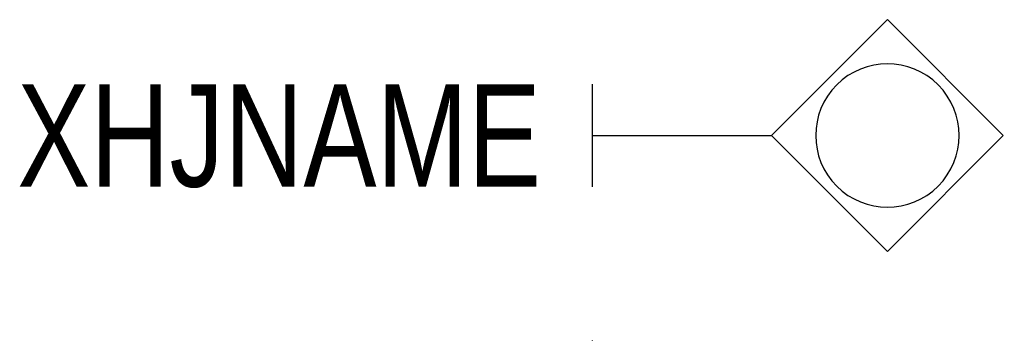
# Model space of a CAD drawing. Extents: x -11.2 to 8, y 0 to 6.3.
import ezdxf
from ezdxf.enums import TextEntityAlignment as Align

# ---------------------------------------------------------------- set-up
doc = ezdxf.new("R2010")
doc.units = 0
doc.layers.get('0').update_dxf_attribs({"linetype": 'CONTINUOUS'})

msp = doc.modelspace()

# ---------------------------------------------------------------- linework, layer by layer
msp.add_line((0, 0.001), (0, -0.001))
msp.add_lwpolyline([(3.5, 4), (5.763, 1.737), (8.025, 4), (5.763, 6.263)], close=True)
msp.add_lwpolyline([(4.773, 4.99, 1), (6.753, 3.01, 1)], format="xyb", close=True)
for points in [[(0, 5), (0, 3)], [(0, 4), (3.5, 4)]]:
    msp.add_lwpolyline(points)

# ---------------------------------------------------------------- texts
at = {"width": 0.8}
msp.add_attdef('XHJNAME', text='FX2', height=2, dxfattribs=at).set_placement((-1, 3), align=Align.RIGHT)

doc.saveas('drawing.dxf')
